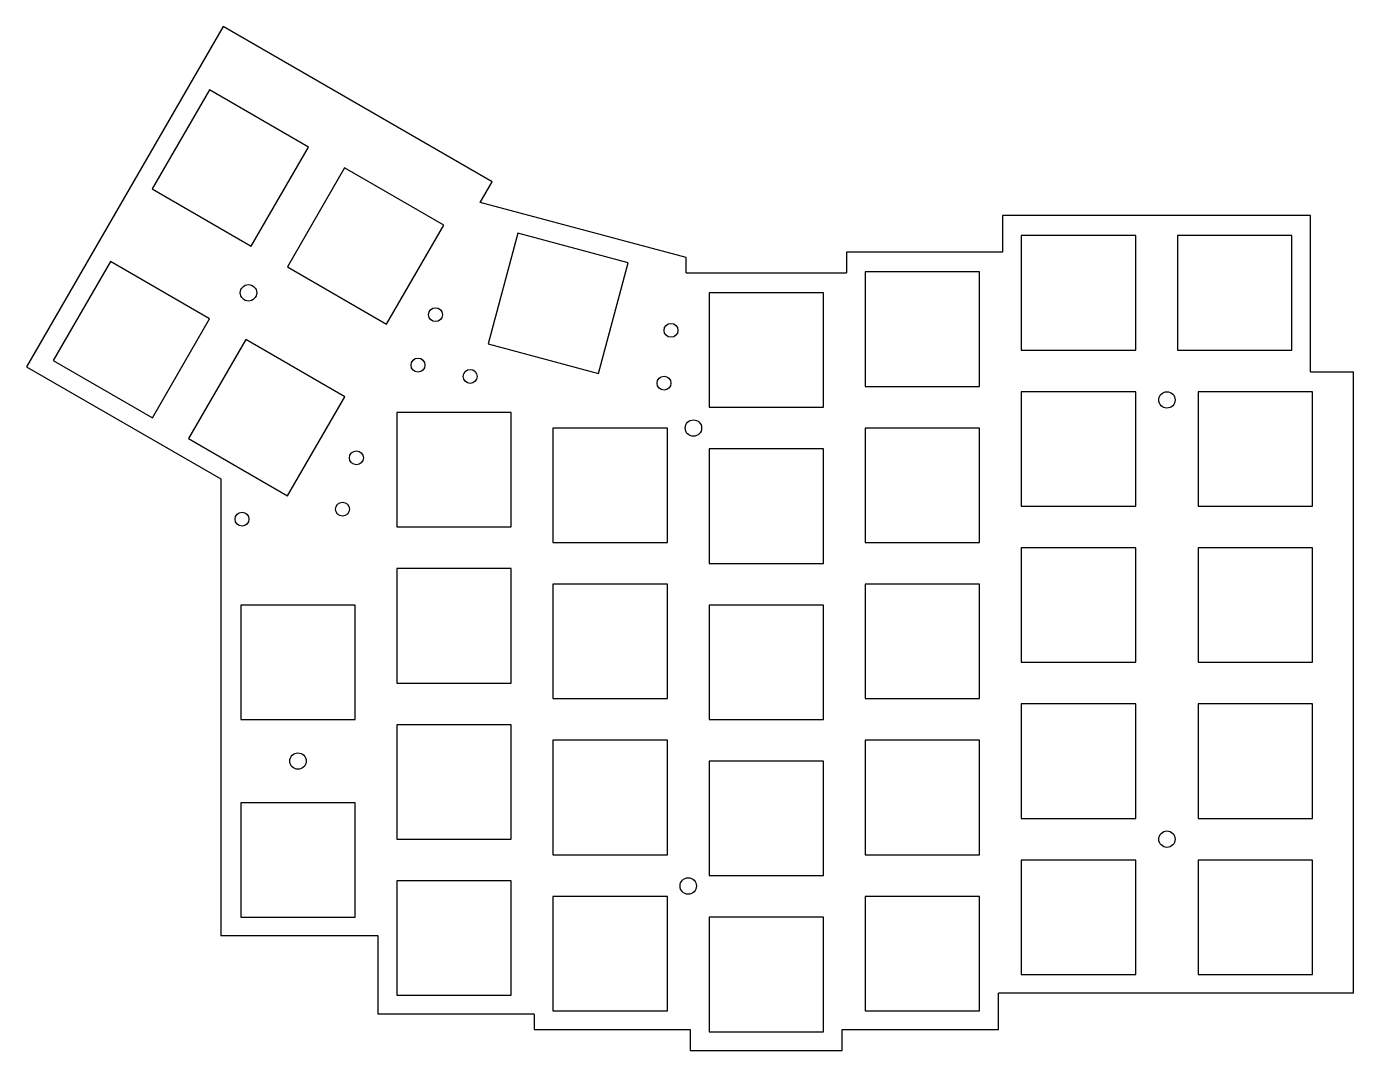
# Model space of a CAD drawing. Extents: x -162 to 0, y -125 to 0.
import ezdxf

# ---------------------------------------------------------------- set-up
doc = ezdxf.new("R2010")
doc.units = 0
doc.header["$MEASUREMENT"] = 0
doc.layers.add('VISIBLE', color=7, linetype='CONTINUOUS')

msp = doc.modelspace()

# ---------------------------------------------------------------- linework, layer by layer
at = {"layer": 'VISIBLE'}
for p, q in [((-138.03, 0.05), (-162.01, -41.49)), ((-105.2, -18.91), (-138.03, 0.05)), ((-139.7, -7.67), (-146.69, -19.77)), ((-127.61, -14.66), (-139.7, -7.67)), ((-134.59, -26.76), (-127.61, -14.66)), ((-123.2, -17.2), (-130.18, -29.3)), ((-111.1, -24.18), (-123.2, -17.2)), ((-106.65, -21.42), (-105.2, -18.91)), ((-146.69, -19.77), (-134.59, -26.76)), ((-81.52, -28.15), (-106.65, -21.42)), ((-118.08, -36.28), (-111.1, -24.18)), ((-5.32, -23.03), (-42.92, -23.03)), ((-42.92, -23.03), (-42.92, -27.47)), ((-5.32, -42.08), (-5.32, -23.03)), ((-102.08, -25.17), (-105.7, -38.66)), ((-88.59, -28.79), (-102.08, -25.17)), ((-40.63, -25.47), (-40.63, -39.44)), ((-26.66, -25.47), (-40.63, -25.47)), ((-26.66, -39.44), (-26.66, -25.47)), ((-21.58, -25.47), (-21.58, -39.44)), ((-7.61, -25.47), (-21.58, -25.47)), ((-7.61, -39.44), (-7.61, -25.47)), ((-42.92, -27.47), (-61.97, -27.47)), ((-61.97, -27.47), (-61.97, -30.01)), ((-151.77, -28.63), (-158.75, -40.73)), ((-139.67, -35.61), (-151.77, -28.63)), ((-92.2, -42.28), (-88.59, -28.79)), ((-81.52, -30.01), (-81.52, -28.15)), ((-130.18, -29.3), (-118.08, -36.28)), ((-81.52, -30.01), (-61.97, -30.01)), ((-59.68, -29.91), (-59.68, -43.88)), ((-45.71, -29.91), (-59.68, -29.91)), ((-45.71, -43.88), (-45.71, -29.91)), ((-78.73, -32.45), (-78.73, -46.42)), ((-64.76, -32.45), (-78.73, -32.45)), ((-64.76, -46.42), (-64.76, -32.45)), ((-146.66, -47.71), (-139.67, -35.61)), ((-135.26, -38.15), (-142.25, -50.25)), ((-123.16, -45.14), (-135.26, -38.15)), ((-105.7, -38.66), (-92.2, -42.28)), ((-40.63, -39.44), (-26.66, -39.44)), ((-21.58, -39.44), (-7.61, -39.44)), ((-162.01, -41.49), (-138.32, -55.17)), ((-158.75, -40.73), (-146.66, -47.71)), ((-5.32, -42.08), (-0.09, -42.08)), ((-0.09, -117.93), (-0.09, -42.08)), ((-130.15, -57.24), (-123.16, -45.14)), ((-59.68, -43.88), (-45.71, -43.88)), ((-40.63, -44.52), (-40.63, -58.49)), ((-26.66, -44.52), (-40.63, -44.52)), ((-26.66, -58.49), (-26.66, -44.52)), ((-19.04, -44.52), (-19.04, -58.49)), ((-5.07, -44.52), (-19.04, -44.52)), ((-5.07, -58.49), (-5.07, -44.52)), ((-78.73, -46.42), (-64.76, -46.42)), ((-116.83, -47.06), (-116.83, -61.03)), ((-102.86, -47.06), (-116.83, -47.06)), ((-102.86, -61.03), (-102.86, -47.06)), ((-97.78, -48.96), (-97.78, -62.93)), ((-83.81, -48.96), (-97.78, -48.96)), ((-83.81, -62.93), (-83.81, -48.96)), ((-59.68, -48.96), (-59.68, -62.93)), ((-45.71, -48.96), (-59.68, -48.96)), ((-45.71, -62.93), (-45.71, -48.96)), ((-142.25, -50.25), (-130.15, -57.24)), ((-78.73, -51.5), (-78.73, -65.47)), ((-64.76, -51.5), (-78.73, -51.5)), ((-64.76, -65.47), (-64.76, -51.5)), ((-138.32, -55.17), (-138.32, -110.94)), ((-40.63, -58.49), (-26.66, -58.49)), ((-19.04, -58.49), (-5.07, -58.49)), ((-116.83, -61.03), (-102.86, -61.03)), ((-97.78, -62.93), (-83.81, -62.93)), ((-59.68, -62.93), (-45.71, -62.93)), ((-40.63, -63.57), (-40.63, -77.54)), ((-26.66, -63.57), (-40.63, -63.57)), ((-26.66, -77.54), (-26.66, -63.57)), ((-5.07, -63.57), (-19.04, -63.57)), ((-19.04, -63.57), (-19.04, -77.54)), ((-5.07, -77.54), (-5.07, -63.57)), ((-116.83, -66.11), (-116.83, -80.08)), ((-102.86, -66.11), (-116.83, -66.11)), ((-102.86, -80.08), (-102.86, -66.11)), ((-78.73, -65.47), (-64.76, -65.47)), ((-97.78, -68.01), (-97.78, -81.98)), ((-83.81, -68.01), (-97.78, -68.01)), ((-83.81, -81.98), (-83.81, -68.01)), ((-59.68, -68.01), (-59.68, -81.98)), ((-45.71, -68.01), (-59.68, -68.01)), ((-45.71, -81.98), (-45.71, -68.01)), ((-135.88, -70.55), (-135.88, -84.52)), ((-121.91, -70.55), (-135.88, -70.55)), ((-121.91, -84.52), (-121.91, -70.55)), ((-78.73, -70.55), (-78.73, -84.52)), ((-64.76, -70.55), (-78.73, -70.55)), ((-64.76, -84.52), (-64.76, -70.55)), ((-40.63, -77.54), (-26.66, -77.54)), ((-19.04, -77.54), (-5.07, -77.54)), ((-116.83, -80.08), (-102.86, -80.08)), ((-97.78, -81.98), (-83.81, -81.98)), ((-59.68, -81.98), (-45.71, -81.98)), ((-40.63, -82.62), (-40.63, -96.59)), ((-26.66, -82.62), (-40.63, -82.62)), ((-26.66, -96.59), (-26.66, -82.62)), ((-19.04, -82.62), (-19.04, -96.59)), ((-5.07, -82.62), (-19.04, -82.62)), ((-5.07, -96.59), (-5.07, -82.62)), ((-135.88, -84.52), (-121.91, -84.52)), ((-116.83, -85.16), (-116.83, -99.13)), ((-102.86, -85.16), (-116.83, -85.16)), ((-102.86, -99.13), (-102.86, -85.16)), ((-78.73, -84.52), (-64.76, -84.52)), ((-97.78, -87.06), (-97.78, -101.03)), ((-83.81, -87.06), (-97.78, -87.06)), ((-83.81, -101.03), (-83.81, -87.06)), ((-59.68, -87.06), (-59.68, -101.03)), ((-45.71, -87.06), (-59.68, -87.06)), ((-45.71, -101.03), (-45.71, -87.06)), ((-78.73, -89.6), (-78.73, -103.57)), ((-64.76, -89.6), (-78.73, -89.6)), ((-64.76, -103.57), (-64.76, -89.6)), ((-135.88, -94.68), (-135.88, -108.65)), ((-121.91, -94.68), (-135.88, -94.68)), ((-121.91, -108.65), (-121.91, -94.68)), ((-40.63, -96.59), (-26.66, -96.59)), ((-19.04, -96.59), (-5.07, -96.59)), ((-116.83, -99.13), (-102.86, -99.13)), ((-97.78, -101.03), (-83.81, -101.03)), ((-59.68, -101.03), (-45.71, -101.03)), ((-40.63, -101.67), (-40.63, -115.64)), ((-26.66, -101.67), (-40.63, -101.67)), ((-26.66, -115.64), (-26.66, -101.67)), ((-19.04, -101.67), (-19.04, -115.64)), ((-5.07, -101.67), (-19.04, -101.67)), ((-5.07, -115.64), (-5.07, -101.67)), ((-78.73, -103.57), (-64.76, -103.57)), ((-116.83, -104.21), (-116.83, -118.18)), ((-102.86, -104.21), (-116.83, -104.21)), ((-102.86, -118.18), (-102.86, -104.21)), ((-97.78, -106.11), (-97.78, -120.08)), ((-83.81, -106.11), (-97.78, -106.11)), ((-83.81, -120.08), (-83.81, -106.11)), ((-59.68, -106.11), (-59.68, -120.08)), ((-45.71, -106.11), (-59.68, -106.11)), ((-45.71, -120.08), (-45.71, -106.11)), ((-135.88, -108.65), (-121.91, -108.65)), ((-78.73, -108.65), (-78.73, -122.62)), ((-64.76, -108.65), (-78.73, -108.65)), ((-64.76, -122.62), (-64.76, -108.65)), ((-119.12, -110.94), (-138.32, -110.94)), ((-119.12, -120.47), (-119.12, -110.94)), ((-40.63, -115.64), (-26.66, -115.64)), ((-19.04, -115.64), (-5.07, -115.64)), ((-116.83, -118.18), (-102.86, -118.18)), ((-43.42, -122.37), (-43.42, -117.93)), ((-0.09, -117.93), (-43.42, -117.93)), ((-100.07, -120.47), (-119.12, -120.47)), ((-100.07, -120.47), (-100.07, -122.37)), ((-97.78, -120.08), (-83.81, -120.08)), ((-59.68, -120.08), (-45.71, -120.08)), ((-100.07, -122.37), (-81.02, -122.37)), ((-81.02, -122.37), (-81.02, -124.91)), ((-78.73, -122.62), (-64.76, -122.62)), ((-62.47, -124.91), (-62.47, -122.37)), ((-62.47, -122.37), (-43.42, -122.37)), ((-81.02, -124.91), (-62.47, -124.91))]:
    msp.add_line(p, q, dxfattribs=at)
for centre, radius in [((-134.93, -32.45), 1), ((-112.11, -35.12), 0.85), ((-83.37, -37.03), 0.85), ((-114.24, -41.27), 0.85), ((-107.88, -42.65), 0.85), ((-84.22, -43.48), 0.85), ((-22.85, -45.52), 1), ((-80.63, -48.96), 1), ((-121.76, -52.58), 0.85), ((-123.45, -58.86), 0.85), ((-135.72, -60.08), 0.85), ((-128.89, -89.6), 1), ((-22.85, -99.13), 1), ((-81.27, -104.84), 1)]:
    msp.add_circle(centre, radius, dxfattribs=at)

doc.saveas('drawing.dxf')
